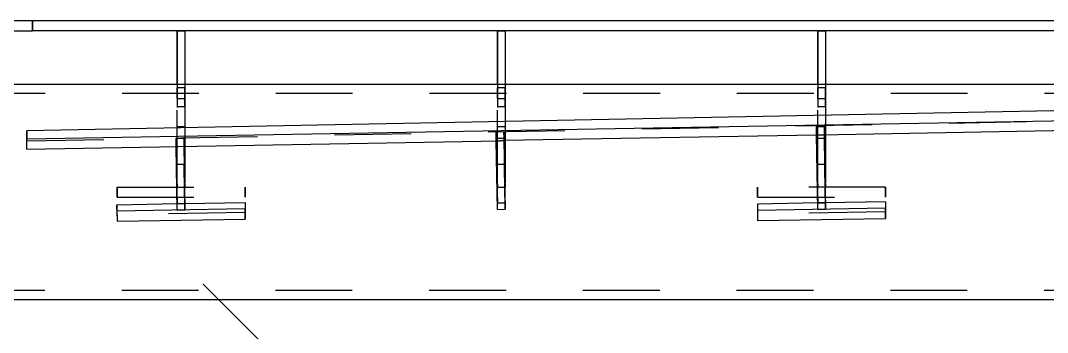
# Model space of a CAD drawing. Header units: millimetres. Extents: x 150000 to 150841, y 150000 to 150594.
# Drawn here: x 150195.72 to 150222.44, y 150458.07 to 150466.19 of the extents above; entities that cross this region are included whole.
import ezdxf

# ---------------------------------------------------------------- set-up
doc = ezdxf.new("R2010")
doc.units = ezdxf.units.MM
doc.linetypes.add('XKITLINE00', pattern=[0])
doc.linetypes.add('XKITLINE02', pattern=[4, 2, -2])

msp = doc.modelspace()

# ---------------------------------------------------------------- linework, layer by layer
at = {"color": 2, "linetype": 'XKITLINE00'}
for p, q in [((150194.366, 150466.194), (150196.034, 150466.194)), ((150196.034, 150466.194), (150196.034, 150466.194)), ((150196.034, 150466.194), (150237.091, 150466.194)), ((150196.034, 150465.928), (150196.034, 150466.194)), ((150194.366, 150465.928), (150196.034, 150465.928)), ((150196.034, 150465.928), (150196.034, 150465.928)), ((150237.091, 150465.928), (150196.034, 150465.928)), ((150199.796, 150465.928), (150199.796, 150465.928)), ((150199.796, 150464.534), (150199.796, 150465.928)), ((150199.796, 150465.928), (150199.996, 150465.928)), ((150199.996, 150465.928), (150199.996, 150464.534)), ((150208.129, 150465.928), (150208.129, 150465.928)), ((150208.129, 150464.534), (150208.129, 150465.928)), ((150208.129, 150465.928), (150208.329, 150465.928)), ((150208.329, 150465.928), (150208.329, 150464.534)), ((150216.463, 150465.928), (150216.463, 150465.928)), ((150216.463, 150464.534), (150216.463, 150465.928)), ((150216.463, 150465.928), (150216.663, 150465.928)), ((150216.663, 150465.928), (150216.663, 150464.534)), ((150238.78, 150464.528), (150194.359, 150464.528)), ((150199.796, 150464.534), (150199.796, 150464.528)), ((150199.796, 150464.534), (150199.996, 150464.534)), ((150199.996, 150464.534), (150199.996, 150464.528)), ((150208.129, 150464.534), (150208.129, 150464.528)), ((150208.129, 150464.534), (150208.329, 150464.534)), ((150208.329, 150464.534), (150208.329, 150464.528)), ((150216.463, 150464.534), (150216.463, 150464.528)), ((150216.463, 150464.534), (150216.663, 150464.534)), ((150216.663, 150464.534), (150216.663, 150464.528)), ((150235.856, 150464.1), (150195.881, 150463.321)), ((150195.881, 150463.11), (150235.855, 150463.819)), ((150195.881, 150463.321), (150195.881, 150463.11)), ((150224.76, 150463.356), (150216.528, 150463.21)), ((150195.885, 150462.844), (150195.881, 150463.11)), ((150195.885, 150462.844), (150208.198, 150463.063)), ((150208.096, 150463.061), (150208.296, 150463.064)), ((150208.128, 150461.273), (150208.096, 150463.061)), ((150216.428, 150463.209), (150208.296, 150463.064)), ((150208.296, 150463.064), (150208.328, 150461.276)), ((150208.301, 150463.065), (150208.311, 150462.451)), ((150216.428, 150463.209), (150216.628, 150463.212)), ((150216.462, 150461.273), (150216.428, 150463.209)), ((150216.628, 150463.212), (150216.662, 150461.276)), ((150216.633, 150463.212), (150216.634, 150463.129)), ((150216.645, 150462.451), (150216.634, 150463.129)), ((150199.764, 150462.913), (150199.964, 150462.917)), ((150199.794, 150461.255), (150199.764, 150462.913)), ((150199.964, 150462.917), (150199.994, 150461.259)), ((150199.968, 150462.917), (150199.976, 150462.451)), ((150199.988, 150461.723), (150199.976, 150462.451)), ((150208.324, 150461.723), (150208.311, 150462.451)), ((150216.658, 150461.723), (150216.645, 150462.451)), ((150199.994, 150461.426), (150199.988, 150461.723)), ((150208.329, 150461.444), (150208.324, 150461.723)), ((150216.663, 150461.444), (150216.658, 150461.723)), ((150198.227, 150461.395), (150199.791, 150461.423)), ((150198.227, 150461.395), (150198.227, 150461.227)), ((150199.991, 150461.426), (150201.56, 150461.454)), ((150199.994, 150461.259), (150199.994, 150461.426)), ((150201.56, 150461.454), (150201.565, 150461.189)), ((150201.56, 150461.454), (150201.56, 150461.286)), ((150208.328, 150461.276), (150208.329, 150461.444)), ((150216.459, 150461.44), (150214.891, 150461.413)), ((150214.891, 150461.413), (150214.891, 150461.245)), ((150218.224, 150461.472), (150216.659, 150461.444)), ((150216.662, 150461.276), (150216.663, 150461.444)), ((150218.224, 150461.472), (150218.229, 150461.206)), ((150218.224, 150461.472), (150218.224, 150461.304)), ((150201.56, 150461.286), (150198.227, 150461.227)), ((150198.227, 150461.227), (150198.232, 150460.962)), ((150199.794, 150461.255), (150199.994, 150461.259)), ((150201.565, 150461.021), (150201.56, 150461.286)), ((150201.565, 150461.189), (150201.565, 150461.021)), ((150208.128, 150461.273), (150208.328, 150461.276)), ((150218.224, 150461.304), (150214.891, 150461.245)), ((150214.891, 150461.245), (150214.896, 150460.98)), ((150216.462, 150461.273), (150216.662, 150461.276)), ((150218.229, 150461.039), (150218.224, 150461.304)), ((150218.229, 150461.206), (150218.229, 150461.039)), ((150198.232, 150460.962), (150201.565, 150461.021)), ((150214.896, 150460.98), (150218.229, 150461.039)), ((150238.788, 150458.918), (150192.329, 150458.918))]:
    msp.add_line(p, q, dxfattribs=at)
at = {"color": 7, "linetype": 'XKITLINE02'}
for p, q in [((150196.034, 150466.194), (150196.034, 150465.928)), ((150196.034, 150465.928), (150196.034, 150466.194)), ((150199.796, 150465.928), (150199.796, 150461.856)), ((150199.796, 150465.928), (150199.796, 150465.928)), ((150199.996, 150465.928), (150199.996, 150461.856)), ((150208.129, 150465.928), (150208.129, 150461.856)), ((150208.129, 150465.928), (150208.129, 150465.928)), ((150208.329, 150465.928), (150208.329, 150461.856)), ((150216.463, 150465.928), (150216.463, 150461.856)), ((150216.463, 150465.928), (150216.463, 150465.928)), ((150216.663, 150465.928), (150216.663, 150461.856)), ((150199.796, 150464.528), (150199.796, 150464.439)), ((150199.796, 150464.158), (150199.796, 150464.439)), ((150199.996, 150464.439), (150199.796, 150464.439)), ((150199.996, 150464.528), (150199.996, 150464.439)), ((150199.996, 150463.953), (150199.996, 150464.439)), ((150208.129, 150464.528), (150208.129, 150464.439)), ((150208.129, 150464.158), (150208.129, 150464.439)), ((150208.329, 150464.439), (150208.129, 150464.439)), ((150208.329, 150464.528), (150208.329, 150464.439)), ((150208.329, 150463.953), (150208.329, 150464.439)), ((150216.463, 150464.528), (150216.463, 150464.439)), ((150216.463, 150464.158), (150216.463, 150464.439)), ((150216.663, 150464.439), (150216.463, 150464.439)), ((150216.663, 150464.528), (150216.663, 150464.439)), ((150216.663, 150463.953), (150216.663, 150464.439)), ((150240.36, 150464.291), (150192.673, 150464.291)), ((150199.796, 150461.856), (150199.796, 150464.158)), ((150199.796, 150464.158), (150199.996, 150464.158)), ((150208.129, 150461.856), (150208.129, 150464.158)), ((150208.129, 150464.158), (150208.329, 150464.158)), ((150216.463, 150461.856), (150216.463, 150464.158)), ((150216.463, 150464.158), (150216.663, 150464.158)), ((150195.886, 150463.056), (150235.861, 150463.835)), ((150199.796, 150463.953), (150199.996, 150463.953)), ((150199.996, 150463.953), (150199.996, 150461.856)), ((150208.129, 150463.953), (150208.329, 150463.953)), ((150208.329, 150463.953), (150208.329, 150461.856)), ((150216.463, 150463.953), (150216.663, 150463.953)), ((150216.663, 150463.953), (150216.663, 150461.856)), ((150195.886, 150463.056), (150195.881, 150463.321)), ((150199.796, 150463.434), (150199.996, 150463.434)), ((150208.096, 150463.061), (150208.097, 150463.294)), ((150208.097, 150463.294), (150208.297, 150463.298)), ((150208.097, 150463.294), (150208.099, 150463.129)), ((150208.129, 150463.434), (150208.329, 150463.434)), ((150208.297, 150463.298), (150208.296, 150463.064)), ((150208.299, 150463.129), (150208.297, 150463.298)), ((150216.428, 150463.209), (150216.429, 150463.456)), ((150216.429, 150463.456), (150216.629, 150463.46)), ((150216.429, 150463.456), (150216.434, 150463.129)), ((150216.463, 150463.434), (150216.663, 150463.434)), ((150216.629, 150463.46), (150216.628, 150463.212)), ((150216.629, 150463.46), (150216.633, 150463.212)), ((150195.885, 150462.844), (150195.886, 150463.056)), ((150199.764, 150463.132), (150199.964, 150463.135)), ((150199.764, 150462.913), (150199.764, 150463.132)), ((150199.764, 150463.132), (150199.776, 150462.451)), ((150199.796, 150463.128), (150199.996, 150463.128)), ((150199.964, 150463.135), (150199.964, 150462.917)), ((150199.964, 150463.135), (150199.968, 150462.917)), ((150208.099, 150463.129), (150208.111, 150462.451)), ((150208.129, 150463.128), (150208.329, 150463.128)), ((150208.296, 150463.064), (150208.198, 150463.063)), ((150208.299, 150463.129), (150208.301, 150463.065)), ((150216.528, 150463.21), (150216.428, 150463.209)), ((150216.434, 150463.129), (150216.445, 150462.451)), ((150216.463, 150463.128), (150216.663, 150463.128)), ((150199.776, 150462.451), (150199.788, 150461.723)), ((150199.796, 150462.45), (150199.996, 150462.45)), ((150208.111, 150462.451), (150208.124, 150461.723)), ((150208.129, 150462.45), (150208.329, 150462.45)), ((150216.445, 150462.451), (150216.458, 150461.723)), ((150216.463, 150462.45), (150216.663, 150462.45)), ((150198.229, 150461.856), (150201.563, 150461.856)), ((150198.229, 150461.856), (150198.229, 150461.589)), ((150198.229, 150461.589), (150198.229, 150461.856)), ((150199.788, 150461.723), (150199.794, 150461.423)), ((150199.796, 150461.856), (150199.796, 150461.856)), ((150199.796, 150461.856), (150199.996, 150461.856)), ((150201.562, 150461.589), (150201.562, 150461.856)), ((150201.563, 150461.856), (150201.563, 150461.589)), ((150208.124, 150461.723), (150208.129, 150461.44)), ((150208.129, 150461.856), (150208.129, 150461.856)), ((150208.129, 150461.856), (150208.329, 150461.856)), ((150218.229, 150461.856), (150214.896, 150461.856)), ((150214.896, 150461.856), (150214.896, 150461.589)), ((150214.896, 150461.589), (150214.896, 150461.856)), ((150216.458, 150461.723), (150216.463, 150461.44)), ((150216.463, 150461.856), (150216.463, 150461.856)), ((150216.663, 150461.856), (150216.463, 150461.856)), ((150218.229, 150461.589), (150218.229, 150461.856)), ((150218.229, 150461.856), (150218.229, 150461.589)), ((150198.232, 150461.13), (150198.227, 150461.395)), ((150198.229, 150461.589), (150201.563, 150461.589)), ((150199.791, 150461.423), (150199.991, 150461.426)), ((150199.794, 150461.423), (150199.994, 150461.426)), ((150199.794, 150461.255), (150199.794, 150461.423)), ((150208.128, 150461.273), (150208.129, 150461.44)), ((150208.129, 150461.44), (150208.329, 150461.444)), ((150214.891, 150461.413), (150214.896, 150461.147)), ((150214.896, 150461.589), (150218.229, 150461.589)), ((150216.659, 150461.444), (150216.459, 150461.44)), ((150216.462, 150461.273), (150216.463, 150461.44)), ((150216.463, 150461.44), (150216.663, 150461.444)), ((150201.565, 150461.189), (150198.232, 150461.13)), ((150198.232, 150461.13), (150198.232, 150460.962)), ((150218.229, 150461.206), (150214.896, 150461.147)), ((150214.896, 150461.147), (150214.896, 150460.98)), ((150240.351, 150459.155), (150192.676, 150459.155))]:
    msp.add_line(p, q, dxfattribs=at)
at = {"color": 7, "linetype": 'XKITLINE00'}
msp.add_line((150200.468, 150459.322), (150201.974, 150457.819), dxfattribs=at)

doc.saveas('drawing.dxf')
